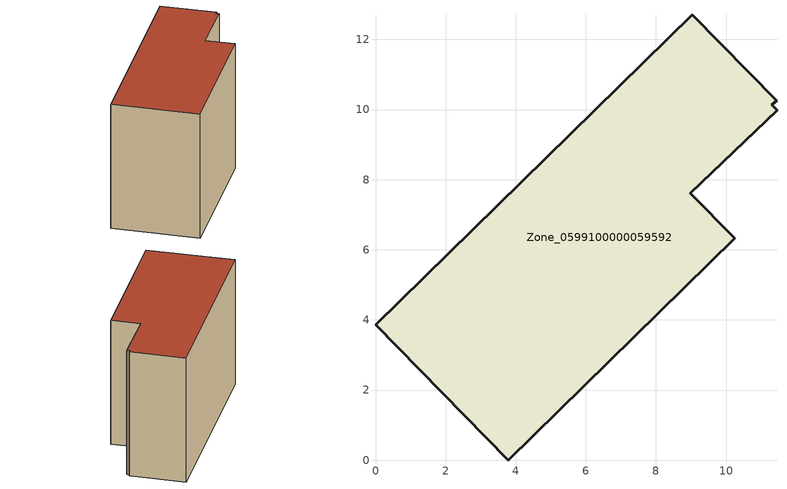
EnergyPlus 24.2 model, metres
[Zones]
Zone_0599100000059592
 floor ground (C_G): 10.24,6.33 3.78,0 0,3.86 9.04,12.7 11.44,10.25 11.3,10.14 11.45,9.98 8.98,7.62 z0
 wall outside (C_F): 9.04,12.7 0,3.86 3.78,0 10.24,6.33 8.98,7.62 11.45,9.98 11.3,10.14 11.44,10.25 9.04,12.7 z0:8.25
 roof outside (C_R): 11.44,10.25 9.04,12.7 0,3.86 3.78,0 10.24,6.33 8.98,7.62 11.45,9.98 11.3,10.14 z8.25
[BUILDING]
Pand.0599100000059592: North Axis=0; Terrain=City; Loads Convergence Tolerance Value=0.04; Temperature Convergence Tolerance Value=0.4; Solar Distribution=FullExterior; Maximum Number of Warmup Days=25; Minimum Number of Warmup Days=1
[Site:Location]
Rotterdam.The.Hague.AP_ZH_NLD Design_Conditions: Latitude=51.96; Longitude=4.45; Time Zone=1; Elevation=-4.5
[SITE:GROUNDTEMPERATURE:BUILDINGSURFACE]
18, 18, 18, 18, 18, 18, 18, 18, 18, 18, 18, 18
[MATERIAL] Thermal Absorptance=0.9; Solar Absorptance=0.7; Visible Absorptance=0.7
Name | Roughness | Thickness | Conductivity | Density | Specific Heat
G.TI.1975-1991 | MediumSmooth | 0.15 | 0.288461 | 540 | 1210
F.TI.1975-1991 | Rough | 0.3 | 0.230769 | 1920 | 840
R.TI.1975-1991 | MediumRough | 0.2 | 0.153846 | 1500 | 1000
[CONSTRUCTION]
C_G: G.TI.1975-1991
C_F: F.TI.1975-1991
C_R: R.TI.1975-1991
[ZONE]
Zone_0599100000059592: Type=1; Multiplier=1; Ceiling Height=Autocalculate; Volume=Autocalculate; Floor Area=autocalculate; Part of Total Floor Area=Yes
[ZONEINFILTRATION:DESIGNFLOWRATE]
Infil_Zone_0599100000059592: Zone or ZoneList or Space or SpaceList=Zone_0599100000059592; Schedule=AlwaysOn; Design Flow Rate Calculation Method=Flow/Area; Flow Rate per Floor Area=0.003; Constant Term Coefficient=1; Temperature Term Coefficient=0; Velocity Term Coefficient=0; Velocity Squared Term Coefficient=0
[HVACTEMPLATE:ZONE:IDEALLOADSAIRSYSTEM]
Zone_0599100000059592: Maximum Heating Supply Air Temperature=50; Minimum Cooling Supply Air Temperature=13; Maximum Heating Supply Air Humidity Ratio=0.0156; Minimum Cooling Supply Air Humidity Ratio=0.0077; Heating Limit=NoLimit; Cooling Limit=NoLimit; Dehumidification Control Type=ConstantSensibleHeatRatio; Cooling Sensible Heat Ratio=0.7; Dehumidification Setpoint=60; Humidification Control Type=None; Humidification Setpoint=30; Outdoor Air Method=None; Outdoor Air Flow Rate per Person=0.00944; Outdoor Air Flow Rate per Zone Floor Area=0; Outdoor Air Flow Rate per Zone=0; Demand Controlled Ventilation Type=None; Outdoor Air Economizer Type=NoEconomizer; Heat Recovery Type=None; Sensible Heat Recovery Effectiveness=0.7; Latent Heat Recovery Effectiveness=0.65
[ZONECONTROL:THERMOSTAT]
ThermostatControl_Zone_0599100000059592: Zone or ZoneList=Zone_0599100000059592; Control Type Schedule=DualSetpointControlType; Control 1=Thermostat_Zone_0599100000059592; Temperature Difference Between Cutout And Setpoint=0
[THERMOSTATSETPOINT:DUALSETPOINT]
Thermostat_Zone_0599100000059592: Heating Setpoint Temperature Schedule=HeatingSetpoint_Zone_0599100000059592; Cooling Setpoint Temperature Schedule=CoolingSetpoint_Zone_0599100000059592
[SCHEDULE:COMPACT]
HeatingSetpoint_Zone_0599100000059592: Through: 12/31, For: AllDays, Until: 24:00, 21
CoolingSetpoint_Zone_0599100000059592: Through: 12/31, For: AllDays, Until: 24:00, 24
DualSetpointControlType: Through: 12/31, For: AllDays, Until: 24:00, 4
AlwaysOn: Through: 12/31, For: AllDays, Until: 24:00, 1
